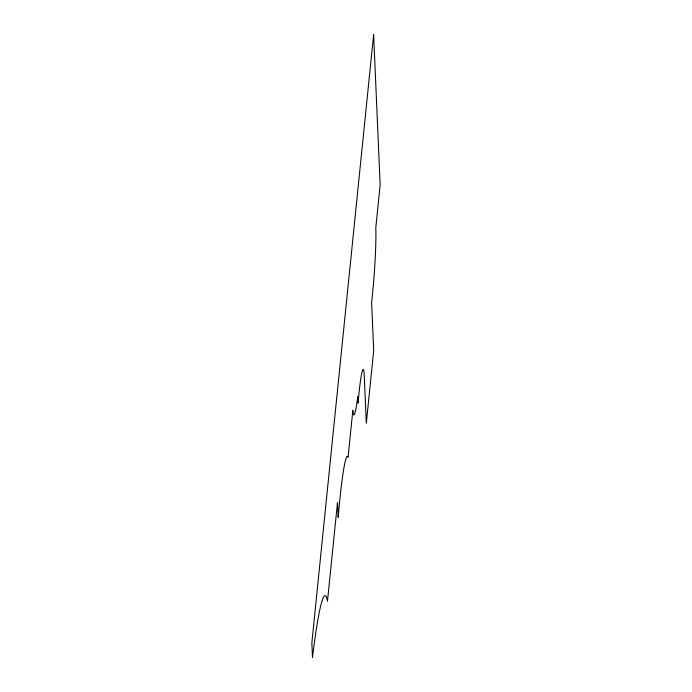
<?xml version="1.0" encoding="UTF-8"?>
<svg xmlns="http://www.w3.org/2000/svg" width="692" height="692" viewBox="0 0 692 692"><rect width="100%" height="100%" fill="white"/><g stroke="black" fill="none" stroke-linecap="round" stroke-linejoin="round"><path stroke-width="1.04" d="M373.628 34.6L311.85 642.799L312.481 657.4A183.345 11.219 -86.1 0 1 327.48 601.218L337.506 502.487L338.154 517.434A86.016 5.259 -86.1 0 1 348.076 457.326L352.851 410.287A57.609 3.529 -86.1 0 0 357.755 396.654L358.032 403.116A49.331 3.019 -86.1 0 1 364.243 375.548L366.31 423.236L373.697 350.515L371.613 302.43A49.331 3.019 -86.1 0 0 375.782 227.85L380.15 184.833L373.628 34.6"/></g></svg>
